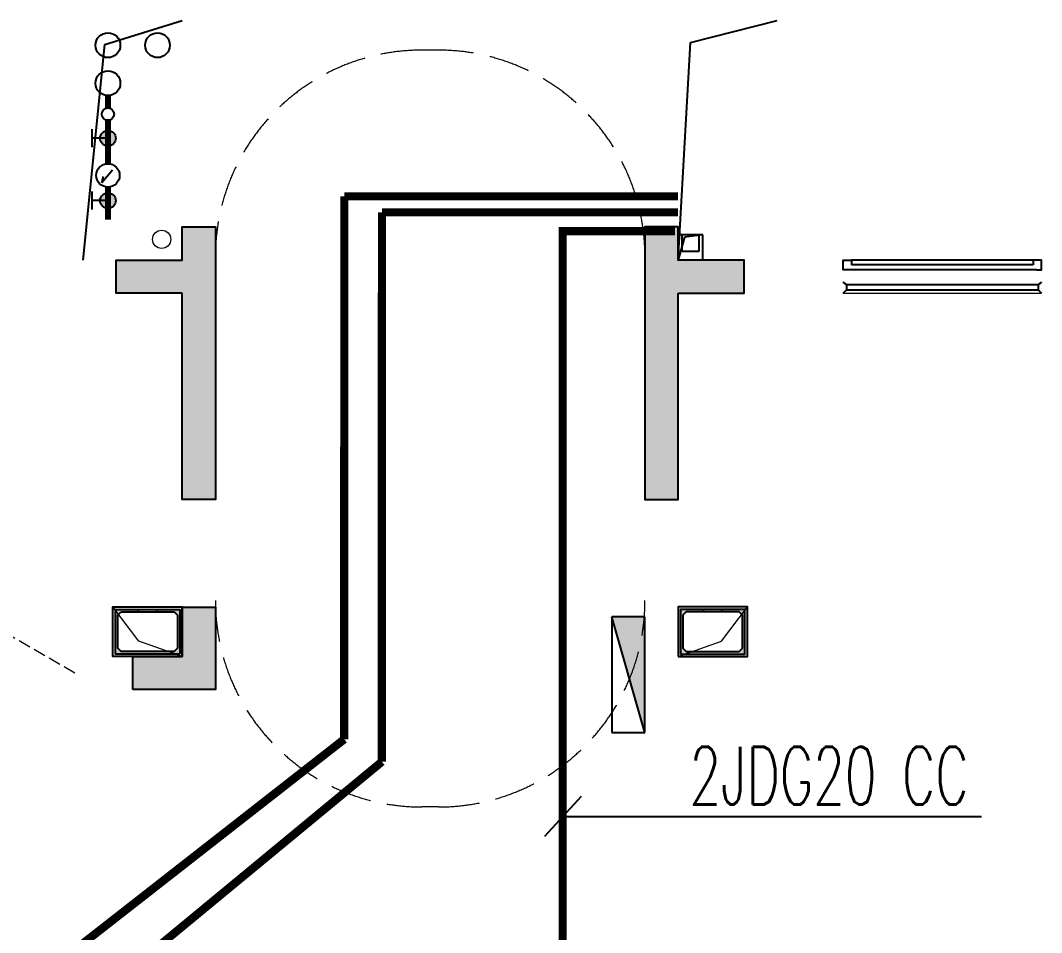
# Model space of a CAD drawing. Extents: x 3002737 to 4077523, y -995787 to -7267.
# Drawn here: x 3082058 to 3088237, y -977039 to -971519 of the extents above; entities that cross this region are included whole.
import ezdxf

# ---------------------------------------------------------------- set-up
doc = ezdxf.new("R2010")
doc.units = 0
doc.header["$LTSCALE"] = 1000
doc.header["$MEASUREMENT"] = 0
doc.linetypes.add('DASH', pattern=[0.35, 0.25, -0.1])
doc.layers.get('0').update_dxf_attribs({"linetype": 'CONTINUOUS'})
for name, color, linetype in [('!!电气', 1, 'CONTINUOUS'), ('3-栏杆1', 252, 'CONTINUOUS'), ('COLU', 7, 'CONTINUOUS'), ('DIM-照明', 7, 'CONTINUOUS'), ('EQUIP_消火栓', 7, 'CONTINUOUS'), ('LVTRY', 252, 'CONTINUOUS'), ('S-砼墙填充', 251, 'CONTINUOUS'), ('VPIPE-消防', 1, 'TG_X'), ('VPIPE-给水', 3, 'TG_J'), ('WIRE-安防', 4, 'CONTINUOUS'), ('WIRE-综合布线', 5, 'DASH'), ('污水', 3, 'CONTINUOUS'), ('看线', 185, 'CONTINUOUS'), ('给水', 4, 'CONTINUOUS'), ('铝合金', 144, 'CONTINUOUS')]:
    doc.layers.add(name, color=color, linetype=linetype)
for name, color, linetype, lineweight in [('PUB_HATCH', 8, 'CONTINUOUS', 9), ('STAIR', 252, 'CONTINUOUS', 20), ('VPIPE-废水', 31, 'TG_F', 18), ('WINDOW', 146, 'CONTINUOUS', 20), ('平面-看线', 252, 'CONTINUOUS', 15), ('立面-洞口示意', 252, 'CONTINUOUS', 13)]:
    doc.layers.add(name, color=color, linetype=linetype, lineweight=lineweight)
doc.styles.add('_TEL_DIM', font='SIMPLEX', dxfattribs={"width": 0.8, "height": 3.5, "bigfont": 'HZTXT'})
doc.styles.add('TG_LINETYPE', font='SIMPLEX', dxfattribs={"width": 0.8, "height": 3, "bigfont": 'HZTXT'})
doc.linetypes.add('TG_F', pattern='A,2,-0.3,["F",TG_LINETYPE,S=0.1,R=0,X=-0.23,Y=-0.15],0', length=2.3)
doc.linetypes.add('TG_J', pattern='A,2,-0.22,["J",TG_LINETYPE,S=0.1,R=0,X=-0.18,Y=-0.15],0', length=2.22)
doc.linetypes.add('TG_X', pattern='A,4,-0.3,["X",TG_LINETYPE,S=0.1,R=0,X=-0.23,Y=-0.15],0', length=4.3)

# ---------------------------------------------------------------- blocks, each defined once
blk = doc.blocks.new('A$C2705576B')
at = {"layer": '给水'}
h = blk.add_hatch(color=252, dxfattribs=at)
edge = h.paths.add_edge_path()
edge.add_arc((417.4753939132206, -1741.187018943019), 47.17066666666666, 0, 360)
h = blk.add_hatch(color=252, dxfattribs=at)
edge = h.paths.add_edge_path()
edge.add_arc((794.6793657876551, -1741.187018943019), 47.17066666666666, 0, 360)
at = {"layer": '给水', "color": 252}
for p, q in [((363.1358234086074, -1645.378875686787), (471.8149644187652, -1645.378875686787)), ((417.4753939132206, -1741.187018943019), (417.4753939132206, -1645.378875686787)), ((740.3397952830419, -1645.378875686787), (849.0189362931997, -1645.378875686787)), ((794.6793657876551, -1741.187018943019), (794.6793657876551, -1645.378875686787)), ((525.2828902192414, -1704.277946659364), (564.0495230220258, -1714.966761028394)), ((601.1412538066506, -1768.080788225867), (525.283035626635, -1704.277946659364))]:
    blk.add_line(p, q, dxfattribs=at)
at = {"layer": '给水', "color": 252, "const_width": 35.378}
for points in [[(499.0671900771558, -1741.187018943019), (302.4753939132206, -1741.187018943019)], [(903.4753939132206, -1741.187018943019), (640.5791900772601, -1741.187018943019)], [(1052.830608317163, -1741.187018943019), (978.4711268208921, -1741.187018943019)]]:
    blk.add_lwpolyline(points, dxfattribs=at)
at = {"layer": '给水', "color": 252}
for centre, radius in [((417.4753939132206, -1741.187018943019), 47.17066666666666), ((569.823190077208, -1741.187018943019), 70.756), ((794.6793657876551, -1741.187018943019), 47.17066666666666), ((940.9753939132206, -1741.187018943019), 37.5)]:
    blk.add_circle(centre, radius, dxfattribs=at)
blk = doc.blocks.new('GDGDGRD')
at = {"layer": 'S-砼墙填充'}
h = blk.add_hatch(color=252, dxfattribs=at)
h.dxf.hatch_style = 1
h.paths.add_polyline_path([(431616.5562415686, 297415.3630930803), (431216.5562422522, 297415.3630930803), (431216.5562422522, 297615.3630930803), (431616.5562422522, 297615.3630930803), (431616.556241849, 297815.3646271446), (431816.5562415048, 297815.3646271446), (431816.5562412511, 296165.3630929611), (431616.5562415766, 296165.3630929611)])
h = blk.add_hatch(color=252, dxfattribs=at)
h.dxf.hatch_style = 1
h.paths.add_polyline_path([(434616.5562444357, 297415.3630930803), (435016.5562437521, 297415.3630930803), (435016.5562437521, 297615.3630930803), (434616.5562437521, 297615.3630930803), (434616.5562441554, 297815.3646271446), (434416.5562444995, 297815.3646271446), (434416.5562447533, 296165.3630929611), (434616.5562444278, 296165.3630929611)])
h = blk.add_hatch(color=252, dxfattribs=at)
h.dxf.hatch_style = 1
h.paths.add_polyline_path([(434916.5562434115, 295015.6067079528), (434916.5562434115, 295215.6067079528), (434616.5562434115, 295215.6067079528), (434616.556244598, 295515.6066504238), (434416.556244598, 295515.6066504238), (434416.5562434115, 295015.6067079528)])
at = {"layer": 'COLU', "color": 252}
for points in [[(431616.5562415686, 297415.3630930803), (431216.5562422522, 297415.3630930803), (431216.5562422522, 297615.3630930803), (431616.5562422522, 297615.3630930803), (431616.556241849, 297815.3646271446), (431816.5562415048, 297815.3646271446), (431816.5562412511, 296165.3630929611), (431616.5562415766, 296165.3630929611), (431616.5562415686, 297415.3630930803)], [(434616.5562444357, 297415.3630930803), (435016.5562437521, 297415.3630930803), (435016.5562437521, 297615.3630930803), (434616.5562437521, 297615.3630930803), (434616.5562441554, 297815.3646271446), (434416.5562444995, 297815.3646271446), (434416.5562447533, 296165.3630929611), (434616.5562444278, 296165.3630929611), (434616.5562444357, 297415.3630930803)], [(434916.5562434115, 295015.6067079528), (434916.5562434115, 295215.6067079528), (434616.5562434115, 295215.6067079528), (434616.556244598, 295515.6066504238), (434416.556244598, 295515.6066504238), (434416.5562434115, 295015.6067079528)]]:
    blk.add_lwpolyline(points, close=True, dxfattribs=at)
blk = doc.blocks.new('$TwtSys$00000434')
at = {"color": 252}
for p, q in [((-0.5, 0.5), (-0.5, -0.5)), ((-0.5, -0.5), (0.5, 0.5)), ((0.5, 0.5), (-0.5, 0.5)), ((0.5, -0.5), (0.5, 0.5)), ((-0.5, -0.5), (0.5, -0.5))]:
    blk.add_line(p, q, dxfattribs=at)
blk.add_solid([(0.5, -0.5), (0.5, 0.5), (-0.5, -0.5)], dxfattribs=at)
blk = doc.blocks.new('A$C1BAD4CCC')
at = {"layer": 'PUB_HATCH'}
blk.add_hatch(color=252, dxfattribs=at).paths.add_polyline_path([(15, -15), (15, -285), (155, -285), (155, -270), (50, -270), (30, -250), (30, -50), (50, -30), (370, -30), (390, -50), (390, -250), (370, -270), (265, -270), (265, -285), (405, -285), (405, -15)])
at = {"layer": 'LVTRY', "color": 252}
for p, q in [((155, -270), (155, -285)), ((265, -270), (265, -285))]:
    blk.add_line(p, q, dxfattribs=at)
for points in [[(420, 0), (0, 0), (0, -300), (420, -300)], [(405, -15), (15, -15), (15, -285), (405, -285)], [(50, -270), (370, -270), (390, -250), (390, -50), (370, -30), (50, -30), (30, -50), (30, -250), (50, -270)]]:
    blk.add_lwpolyline(points, close=True, dxfattribs=at)
at = {"layer": '立面-洞口示意', "color": 252}
blk.add_lwpolyline([(420, 0), (156.4480628857855, -93.94938325695693), (0, -300)], dxfattribs=at)
blk = doc.blocks.new('A$C100F5A36')
at = {"layer": '3-栏杆1', "color": 252}
for p, q in [((51822.71008002106, -8033.270762801403), (51802.44144962402, -8015.48318448686)), ((51802.44144962402, -8015.48318448686), (51822.71007984085, -8033.270762643078)), ((51822.71007984085, -8033.270762643078), (51822.71007983806, -8062.553042501444)), ((52982.19626788283, -8033.336840161588), (51822.71007984085, -8033.307528073434)), ((52982.19626770262, -8033.270762843778), (53002.46489809966, -8015.483184529236)), ((53002.46489809966, -8015.483184529236), (52982.19626788283, -8033.270762685454)), ((52982.19626788283, -8033.270762685454), (52982.19626788562, -8062.553042543819)), ((51802.44147317391, -8082.399917537114), (51822.71007983806, -8062.553042501444)), ((51822.71007983806, -8062.589798127767), (52982.19626788562, -8062.619090351276)), ((52982.19626788562, -8062.553042543819), (53002.46487454977, -8082.399917579489)), ((53002.46487454977, -8082.399917579489), (52982.19626788562, -8062.553042543819))]:
    blk.add_line(p, q, dxfattribs=at)
at = {"layer": 'STAIR', "color": 252, "linetype": 'DASH'}
for points in [[(50602.4658881966, -7862.399917879375, 0.4142135623699036), (49352.4658881966, -6612.399917892879), (49252.4658881845, -6612.399917892879, 0.4142135623699035), (48002.4658881845, -7862.399917879375)], [(50602.46588617051, -9942.394442754565, -0.4142135623699036), (49352.46588617051, -11192.39444274106), (49252.4658861584, -11192.39444274106, -0.4142135623699035), (48002.4658861584, -9942.394442754565)]]:
    blk.add_lwpolyline(points, format="xyb", dxfattribs=at)
at = {"layer": 'VPIPE-废水', "color": 252}
blk.add_circle((47677.46689958591, -7757.400528808124), 55, dxfattribs=at)
at = {"layer": 'VPIPE-消防', "color": 252, "linetype": 'Continuous'}
blk.add_circle((47652.46724636573, -6582.399656666443), 75, dxfattribs=at)
at = {"layer": 'VPIPE-给水', "color": 252, "linetype": 'Continuous'}
for centre in [(47352.46690023784, -6582.397365430836), (47352.46690023784, -6812.397365430836)]:
    blk.add_circle(centre, 75, dxfattribs=at)
at = {"layer": 'WINDOW', "color": 252, "linetype": 'DASH', "ltscale": 0.3}
blk.add_lwpolyline([(47152.67152422899, -10382.34797059046), (46546.23014345113, -10032.36894944054, 0.1315257860348975), (46452.4883192624, -10382.12966113328)], format="xyb", dxfattribs=at)
at = {"layer": '平面-看线', "color": 252}
blk.add_line((51802.46487456234, -8082.399917355506), (53002.46487454977, -8082.399917579489), dxfattribs=at)
at = {"layer": '看线', "color": 252, "ltscale": 0.5}
for points in [[(47202.4444213477, -7882.403679050738), (47333.38817759557, -6578.266772131203), (47802.46587126143, -6432.403678702423)], [(50802.48835099908, -7882.399917556671), (50877.38617313048, -6565.263035702286), (51402.46487592813, -6432.399942441611)]]:
    blk.add_lwpolyline(points, dxfattribs=at)
at = {"layer": '铝合金', "color": 252}
for points in [[(51832.48089601099, -7942.401132992352), (51802.48089707363, -7942.409116473049), (51802.46492766356, -7882.399917642237), (51852.46492589312, -7882.386611841153), (51852.47290937416, -7912.386610778864)], [(51802.47291114461, -7912.399916579947), (51802.46492766356, -7882.399917642237), (51852.46492589312, -7882.386611841153), (51852.46758705331, -7892.386611487018), (51852.46758705331, -7892.386611487018), (51852.47291182261, -7912.395811733673)], [(52952.46493186988, -7882.422424335498), (51852.46492834203, -7882.395812795963)], [(52972.48089812323, -7942.417099890998), (53002.4808970606, -7942.409116410417), (53002.46492765099, -7882.399917579489), (52952.46492942143, -7882.413223380689), (52952.47291290201, -7912.413222318282)], [(53002.47291113157, -7912.399916517315), (53002.46492765099, -7882.399917579489), (52952.46492942143, -7882.413223380689), (52952.46759058163, -7892.413223026553), (52952.46759058163, -7892.413223026553), (52952.47291535046, -7912.422423273092)], [(52972.4810662102, -7942.417099845363), (51832.48089601099, -7942.401132992352)], [(52952.47291535046, -7912.422423273092), (51852.47291182261, -7912.395811733673)]]:
    blk.add_lwpolyline(points, dxfattribs=at)
at = {"color": 252, "xscale": -1}
blk.add_blockref('GDGDGRD', (482419.0445932513, -305497.7630110036), dxfattribs=at)
at = {"color": 252, "xscale": -1, "rotation": 180}
blk.add_blockref('A$C1BAD4CCC', (47382.46591576701, -10281.86362828431), dxfattribs=at)
at = {"color": 252, "rotation": 180}
blk.add_blockref('A$C1BAD4CCC', (51222.46578033129, -10281.8636674087), dxfattribs=at)
at = {"layer": 'EQUIP_消火栓', "color": 252, "xscale": 700, "yscale": 200, "zscale": 700, "rotation": 89.9999999999792}
blk.add_blockref('$TwtSys$00000434', (50502.46588610858, -10392.40688609192), dxfattribs=at)
at = {"layer": '污水', "color": 252, "rotation": 90.00000000010901}
blk.add_blockref('A$C2705576B', (45611.27988129715, -7940.227973751258), dxfattribs=at)
blk = doc.blocks.new('A$C04F44ECC')
at = {"layer": '!!电气'}
for p, q in [((0, 0), (-300, 0)), ((-300, 0), (-300, -300)), ((-250, -200), (-250, 0)), ((0, 0), (-223.3450037743896, -26.92685067094862)), ((-50, 0), (-50, -200)), ((0, -300), (0, 0)), ((-223.3450037743896, -26.92685067094862), (-300, -300)), ((-50, -200), (-250, -200)), ((-300, -300), (0, -300))]:
    blk.add_line(p, q, dxfattribs=at)

msp = doc.modelspace()

# ---------------------------------------------------------------- block references
at = {"layer": '!!电气'}
msp.add_blockref('A$C100F5A36', (3035234.978639014, -965086.5741692539), dxfattribs=at)

# ---------------------------------------------------------------- next in the draw order: linework, layer by layer
at = {"layer": '!!电气', "color": 7}
for p, q in [((3085450.496096842, -976215.3707292425), (3085228.421190024, -976456.7522577706)), ((3085339.458643433, -976336.0614935065), (3087874.540516233, -976336.0614935065))]:
    msp.add_line(p, q, dxfattribs=at)
at = {"layer": 'WIRE-安防', "color": 6, "const_width": 50.00000000000001}
for points in [[(3084017.447675957, -975869.0357010672), (3084018.16023667, -972583.6027780762)], [(3084018.16023667, -972583.6027780762), (3086037.444937448, -972583.6028618957)], [(3085339.458643433, -978539.4511705114), (3085339.458643433, -972794.9913558203), (3086018.261914392, -972794.991357189)], [(3081373.898823033, -977934.9744833023), (3084017.447675957, -975869.0357010672)]]:
    msp.add_lwpolyline(points, dxfattribs=at)
at = {"layer": 'WIRE-综合布线', "color": 4, "const_width": 50.00000000000001}
for points in [[(3084245.334227328, -976005.0569784804), (3084245.848894183, -972680.3555334867)], [(3084245.848894183, -972680.3555334867), (3086037.444933432, -972680.3556078551)], [(3081110.2835855, -978594.5436904547), (3084245.334227328, -976005.0569784804)]]:
    msp.add_lwpolyline(points, dxfattribs=at)

# ---------------------------------------------------------------- next in the draw order: block references
at = {"xscale": 0.5, "yscale": 0.5, "zscale": 0.5}
msp.add_blockref('A$C04F44ECC', (3086188.299445739, -972817.2261417031), dxfattribs=at)

# ---------------------------------------------------------------- next in the draw order: texts
at = {"layer": 'DIM-照明', "color": 7, "style": '_TEL_DIM', "width": 0.6400000000000001}
msp.add_text('2JDG20 CC', height=350, dxfattribs=at).set_placement((3086106.268712202, -976264.2143572388))

doc.saveas('drawing.dxf')
